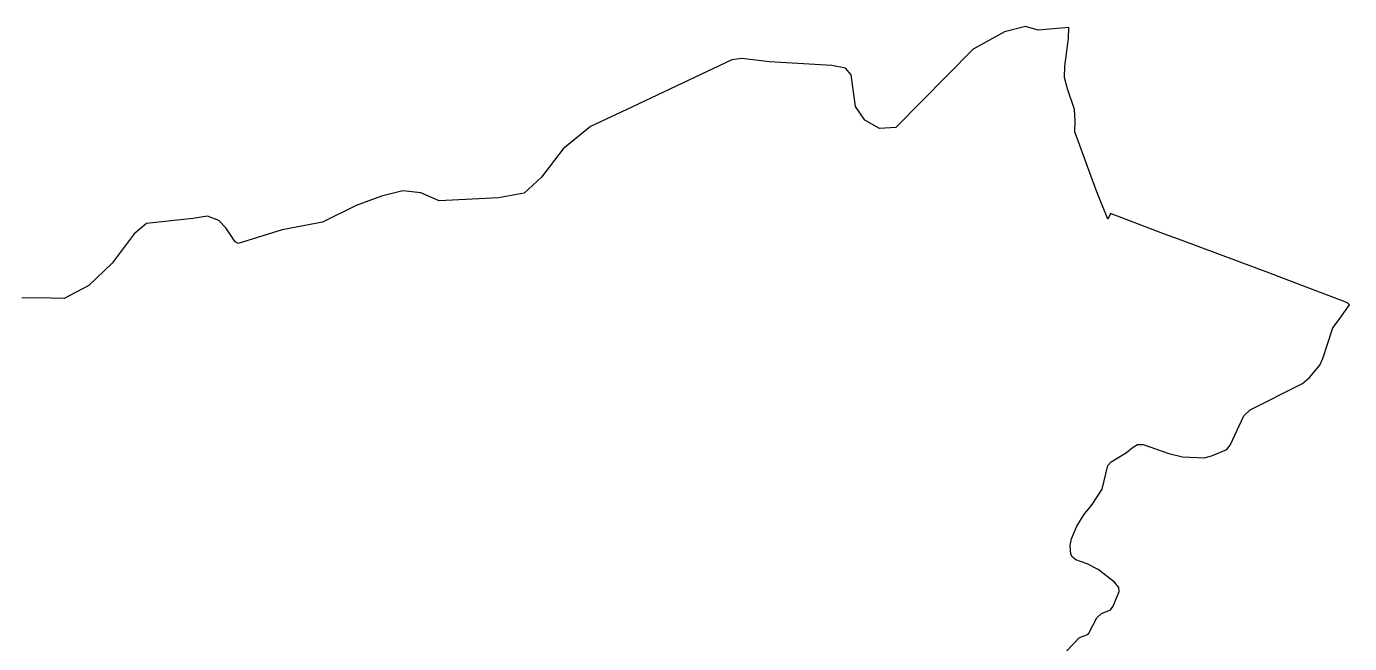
# Model space of a CAD drawing. Extents: x 1189447 to 1205702, y 6141591 to 6152844.
# Drawn here: x 1200462 to 1205702, y 6150399 to 6152844 of the extents above; entities that cross this region are included whole.
import ezdxf

# ---------------------------------------------------------------- set-up
doc = ezdxf.new("R2010")
doc.units = 0
doc.linetypes.add('CONTINU', pattern=[0])
doc.layers.add('1SECTION', color=7, linetype='CONTINU')

msp = doc.modelspace()

# ---------------------------------------------------------------- linework, layer by layer
at = {"layer": '1SECTION'}
msp.add_lwpolyline([(1204579.24, 6150368.28), (1204632.91, 6150423.58), (1204661.1, 6150434.57), (1204668.93, 6150441), (1204700.72, 6150501.79), (1204719.33, 6150518.68), (1204754.68, 6150532.88), (1204765.31, 6150547.8), (1204788.86, 6150605.25), (1204787.74, 6150621.58), (1204770.31, 6150642.36), (1204706.76, 6150692.57), (1204662.49, 6150715.06), (1204617.98, 6150731.18), (1204605.22, 6150741.67), (1204597.35, 6150752.96), (1204594.91, 6150787.85), (1204600.35, 6150814.47), (1204621.37, 6150864.63), (1204649.05, 6150909.84), (1204682.9, 6150950.33), (1204722.03, 6151010.93), (1204744.93, 6151104.3), (1204757.63, 6151119.36), (1204818.81, 6151156.23), (1204840.28, 6151174.41), (1204861.4, 6151188.44), (1204884.96, 6151188), (1204986.38, 6151152.32), (1205040.22, 6151138.61), (1205126.95, 6151134.5), (1205158.9, 6151144.45), (1205215.52, 6151168.47), (1205228.43, 6151185.36), (1205283.7, 6151301.34), (1205307.69, 6151324.88), (1205515.02, 6151430.04), (1205543.43, 6151453.86), (1205584.74, 6151502.65), (1205595.62, 6151527.92), (1205635.51, 6151650.43), (1205656.54, 6151677.95), (1205701.75, 6151740.97), (1205694.48, 6151748.25), (1205677.59, 6151755.09), (1205670.36, 6151757.74), (1205534.59, 6151809.29), (1205371.57, 6151871.44), (1205267.97, 6151910.43), (1205024.14, 6152001.03), (1204968.94, 6152021.09), (1204755.64, 6152102.66), (1204744.99, 6152079.79), (1204744.99, 6152079.79), (1204698.14, 6152195.89), (1204613.33, 6152426.61), (1204615.12, 6152468.02), (1204612.43, 6152515.12), (1204585.16, 6152596.63), (1204573.47, 6152641.17), (1204574.4, 6152686.88), (1204588.86, 6152795.54), (1204589.92, 6152839.54), (1204469.03, 6152828.44), (1204417.81, 6152843.66), (1204334.89, 6152822.78), (1204211.27, 6152754.17), (1203905.06, 6152443.05), (1203840.37, 6152438.98), (1203781.64, 6152473.11), (1203744.75, 6152526.16), (1203727.77, 6152651.71), (1203705.98, 6152678.2), (1203651.23, 6152688.86), (1203405.12, 6152704.04), (1203295.64, 6152717.12), (1203255.25, 6152711.83), (1202861.94, 6152525.85), (1202859.23, 6152524.57), (1202696.1, 6152447.06), (1202587.83, 6152358.36), (1202501.04, 6152246.54), (1202433.16, 6152183.53), (1202331.15, 6152165.45), (1202095.74, 6152152.64), (1202023.47, 6152184.37), (1201953.12, 6152193.25), (1201868.27, 6152170.99), (1201768.31, 6152134.34), (1201634.88, 6152068.53), (1201474.45, 6152038.19), (1201300.79, 6151983.82), (1201288.65, 6151991.02), (1201272.57, 6152014.62), (1201251.41, 6152046.36), (1201223.36, 6152075.52), (1201179.1, 6152092.61), (1201120.51, 6152083.04), (1200936.69, 6152062.95), (1200887.84, 6152022.25), (1200801.72, 6151905.54), (1200709.16, 6151817.2), (1200611.53, 6151765.62), (1200505.22, 6151768.86), (1200443.59, 6151767.66)], dxfattribs=at)

doc.saveas('drawing.dxf')
